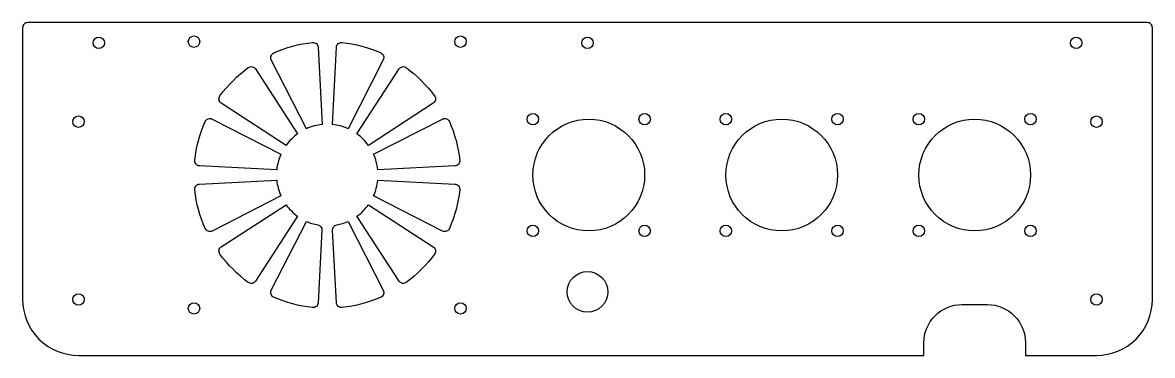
# Model space of a CAD drawing. Header units: millimetres. Extents: x -222 to 222, y -65 to 66.
import ezdxf

# ---------------------------------------------------------------- set-up
doc = ezdxf.new("R2010")
doc.units = ezdxf.units.MM

msp = doc.modelspace()

# ---------------------------------------------------------------- linework, layer by layer
for points in [[(-220.5, 65.5, 0.414214), (-222.5, 63.5), (-222.5, -43.5, 0.414214), (-200.5, -65.5), (132.5, -65.5), (132.5, -60.5, -0.414214), (147.5, -45.5), (157.5, -45.5, -0.414214), (172.5, -60.5), (172.5, -65.5), (200.5, -65.5, 0.414214), (222.5, -43.5), (222.5, 63.5, 0.414214), (220.5, 65.5)], [(-104.5, 25.4, 0.080992), (-110.72, 23.73), (-124.54, 50.85, -0.431472), (-123.56, 53.59, -0.075581), (-108.31, 57.68, -0.431472), (-106.09, 55.79)], [(-100.5, 25.4), (-98.91, 55.79, -0.431472), (-96.69, 57.68, -0.075581), (-81.44, 53.59, -0.431472), (-80.46, 50.85), (-94.28, 23.73, 0.080992)], [(-114.18, 21.73, 0.080992), (-118.73, 17.18), (-144.26, 33.76, -0.431472), (-144.78, 36.62, -0.075581), (-133.62, 47.78, -0.431472), (-130.76, 47.26)], [(-90.82, 21.73), (-74.24, 47.26, -0.431472), (-71.38, 47.78, -0.075581), (-60.22, 36.62, -0.431472), (-60.74, 33.76), (-86.27, 17.18, 0.080992)], [(-120.73, 13.72, 0.080992), (-122.4, 7.5), (-152.79, 9.09, -0.431472), (-154.68, 11.31, -0.075581), (-150.59, 26.56, -0.431472), (-147.85, 27.54)], [(-84.27, 13.72), (-57.15, 27.54, -0.431472), (-54.41, 26.56, -0.075581), (-50.32, 11.31, -0.431472), (-52.21, 9.09), (-82.6, 7.5, 0.080992)], [(-122.4, 3.5, 0.080992), (-120.73, -2.72), (-147.85, -16.54, -0.431472), (-150.59, -15.56, -0.075581), (-154.68, -0.31, -0.431472), (-152.79, 1.91)], [(-82.6, 3.5), (-52.21, 1.91, -0.431472), (-50.32, -0.31, -0.075581), (-54.41, -15.56, -0.431472), (-57.15, -16.54), (-84.27, -2.72, 0.080992)], [(-118.73, -6.18, 0.080992), (-114.18, -10.73), (-130.76, -36.26, -0.431472), (-133.62, -36.78, -0.075581), (-144.78, -25.62, -0.431472), (-144.26, -22.76)], [(-74.24, -36.26), (-90.82, -10.73, 0.080992), (-86.27, -6.18), (-60.74, -22.76, -0.431472), (-60.22, -25.62, -0.075581), (-71.38, -36.78, -0.431472)], [(-110.72, -12.73, 0.059146), (-106.22, -14.15, -0.375272), (-104.6, -16.22), (-106.09, -44.79, -0.431472), (-108.31, -46.68, -0.075581), (-123.56, -42.59, -0.431472), (-124.54, -39.85)], [(-81.44, -42.59, -0.075581), (-96.69, -46.68, -0.431472), (-98.91, -44.79), (-100.4, -16.22, -0.375272), (-98.78, -14.15, 0.059146), (-94.28, -12.73), (-80.46, -39.85, -0.431472)]]:
    msp.add_lwpolyline(points, format="xyb", close=True)
for centre, radius in [((-192.5, 57.5), 2.25), ((-155, 58), 2.25), ((-50, 58), 2.25), ((0, 57.5), 2.25), ((192.5, 57.5), 2.25), ((-200.5, 26.5), 2.25), ((-21.5, 27.5), 2.25), ((0.5, 5.5), 22), ((22.5, 27.5), 2.25), ((54.5, 27.5), 2.25), ((76.5, 5.5), 22), ((98.5, 27.5), 2.25), ((130.5, 27.5), 2.25), ((152.5, 5.5), 22), ((174.5, 27.5), 2.25), ((200.5, 26.5), 2.25), ((-21.5, -16.5), 2.25), ((22.5, -16.5), 2.25), ((54.5, -16.5), 2.25), ((98.5, -16.5), 2.25), ((130.5, -16.5), 2.25), ((174.5, -16.5), 2.25), ((0, -40.5), 8), ((-200.5, -43.5), 2.25), ((200.5, -43.5), 2.25), ((-155, -47), 2.25), ((-50, -47), 2.25)]:
    msp.add_circle(centre, radius)

doc.saveas('drawing.dxf')
